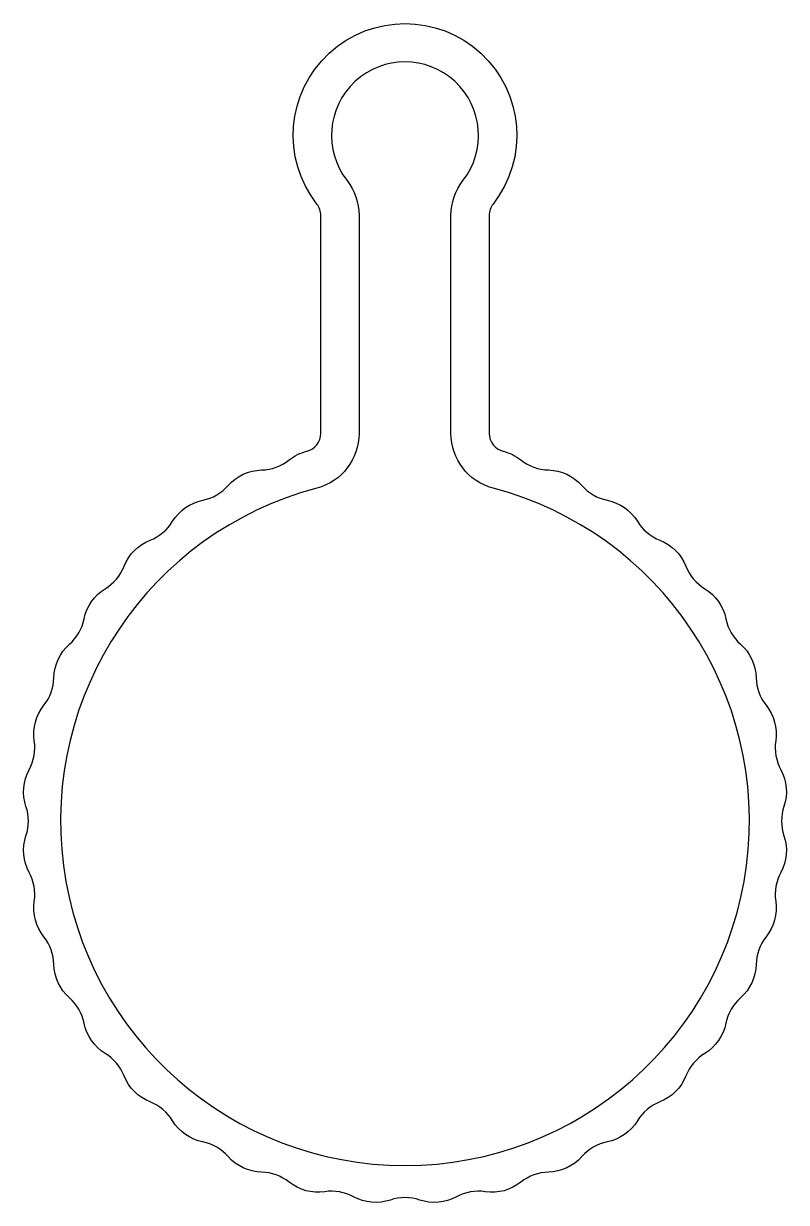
# Model space of a CAD drawing. Extents: x 939.5 to 964.4, y -16.8 to 21.7.
import ezdxf

# ---------------------------------------------------------------- set-up
doc = ezdxf.new("R2010")
doc.units = 0
doc.header["$LTSCALE"] = 15
doc.layers.get('0').update_dxf_attribs({"linetype": 'CONTINUOUS'})

msp = doc.modelspace()

# ---------------------------------------------------------------- linework, layer by layer
at = {"color": 0, "linetype": 'CONTINUOUS', "ltscale": 0.05}
for points in [[(964.036, -6.95, -0.209234), (963.725, -8.112, 0.164074), (963.397, -9.013, -0.209234), (962.889, -10.103, 0.164074), (962.409, -10.933, -0.209234), (961.72, -11.918, 0.164074), (961.103, -12.653, -0.209234), (960.253, -13.503, 0.164074), (959.518, -14.119, -0.209234), (958.533, -14.809, 0.164074), (957.703, -15.289, -0.209234), (956.613, -15.797, 0.164074), (955.712, -16.125, -0.209234), (954.55, -16.436, 0.164074), (953.606, -16.603, -0.209234), (952.408, -16.707, 0.164074), (951.45, -16.707, -0.209234), (950.251, -16.603, 0.164074), (949.307, -16.436, -0.209234), (948.145, -16.125, 0.164074), (947.245, -15.797, -0.209234), (946.155, -15.289, 0.164074), (945.324, -14.809, -0.209234), (944.339, -14.119, 0.164074), (943.605, -13.503, -0.209234), (942.754, -12.653, 0.164074), (942.138, -11.918, -0.209234), (941.448, -10.933, 0.164074), (940.969, -10.103, -0.209234), (940.461, -9.013, 0.164074), (940.133, -8.112, -0.209234), (939.821, -6.95, 0.164074), (939.655, -6.006, -0.209234), (939.55, -4.808, 0.164074), (939.55, -3.849, -0.209234), (939.655, -2.651, 0.164074), (939.821, -1.707, -0.209234), (940.133, -0.545, 0.164074), (940.461, 0.355, -0.209234), (940.969, 1.445, 0.164074), (941.448, 2.276, -0.209234), (942.138, 3.261, 0.164074), (942.754, 3.995, -0.209234), (943.605, 4.846, 0.164074), (944.339, 5.462, -0.209234), (945.324, 6.152, 0.164074), (946.155, 6.631, -0.209234), (947.245, 7.139, 0.164074), (948.145, 7.467, -0.108507), (948.723, 7.752, 0.34499), (949.179, 8.334), (949.179, 15.456, 0.167249), (949.052, 15.825, -2.049355), (954.806, 15.825, 0.167249), (954.679, 15.456), (954.679, 8.334, 0.34499), (955.135, 7.752, -0.108507), (955.712, 7.467, 0.164074), (956.613, 7.139, -0.209234), (957.703, 6.631, 0.164074), (958.533, 6.152, -0.209234), (959.518, 5.462, 0.164074), (960.253, 4.846, -0.209234), (961.103, 3.995, 0.164074), (961.72, 3.261, -0.209234), (962.409, 2.276, 0.164074), (962.889, 1.445, -0.209234), (963.397, 0.355, 0.164074), (963.725, -0.545, -0.209234), (964.036, -1.707, 0.164074), (964.203, -2.651, -0.209234), (964.307, -3.849, 0.164074), (964.307, -4.808, -0.209234), (964.203, -6.006, 0.164074)], [(950.037, 16.594, -0.167249), (950.429, 15.456), (950.429, 8.336, -0.340347), (949.052, 6.547, 7.690871), (954.806, 6.547, -0.340347), (953.429, 8.336), (953.429, 15.456, -0.167249), (953.821, 16.594, 2.049355)]]:
    msp.add_lwpolyline(points, format="xyb", close=True, dxfattribs=at)

doc.saveas('drawing.dxf')
